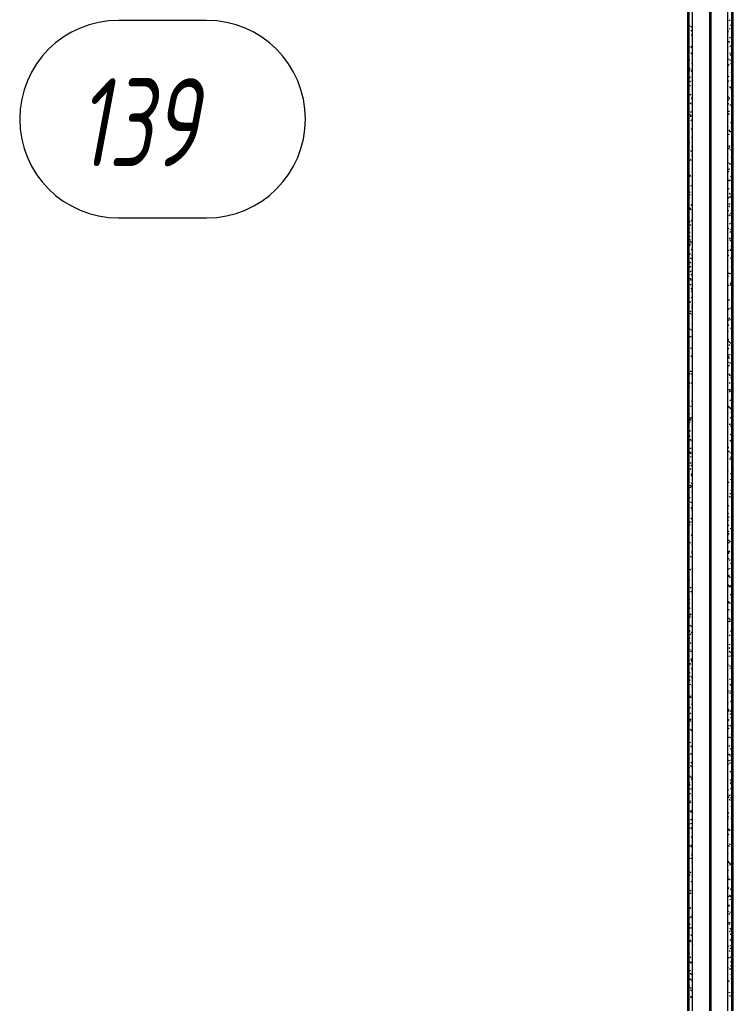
# Model space of a CAD drawing. Header units: millimetres. Extents: x -4948 to 42228, y -4856 to 69378.
# Drawn here: x 28751 to 30771, y 20065 to 22855 of the extents above; entities that cross this region are included whole.
import ezdxf

# ---------------------------------------------------------------- set-up
doc = ezdxf.new("R2010")
doc.units = ezdxf.units.MM
doc.linetypes.add('Линия сетки', pattern=[22.225, 12.7, -3.175, 3.175, -3.175])
for name, color, linetype, lineweight in [('A-AREA-IDEN', 2, 'Continuous', 30), ('A-DETL', 90, 'Continuous', 9), ('A-WALL', 113, 'Continuous', 13), ('A-WALL-PATT', 111, 'Continuous', 13), ('I-WALL', 2, 'Continuous', 13), ('S-GRID', 1, 'Continuous', 30)]:
    doc.layers.add(name, color=color, linetype=linetype, lineweight=lineweight)
doc.styles.add('ISOCPEUR_B_I', font='', dxfattribs={"width": 0.7, "height": 250})
doc.styles.get('ISOCPEUR_B_I').set_extended_font_data('ISOCPEUR', italic=True, bold=True)

# ---------------------------------------------------------------- blocks, each defined once
blk = doc.blocks.new('27ELB-RD-AR-0000-BIM_rvt-1-1 этаж отм_ _0_000 лотки')
at = {"layer": 'A-AREA-IDEN', "color": 252, "lineweight": 9}
for p, q in [((29281.3, 22852.7), (29031.3, 22852.7)), ((29031.3, 22292.7), (29281.3, 22292.7))]:
    blk.add_line(p, q, dxfattribs=at)
for centre, start, end in [((29031.3, 22572.7), 90, 270), ((29281.3, 22572.7), 270, 90)]:
    blk.add_arc(centre, 280, start, end, dxfattribs=at)
at = {"layer": 'A-DETL', "color": 252, "lineweight": 35}
blk.add_line((30708.9, 24992.1), (30708.9, 18392.1), dxfattribs=at)
at = {"layer": 'A-WALL', "color": 252, "lineweight": 9}
for p, q in [((30658.9, 19642.1), (30658.9, 24999.6)), ((30758.9, 18404.6), (30758.9, 24999.6))]:
    blk.add_line(p, q, dxfattribs=at)
at = {"layer": 'A-WALL-PATT', "color": 252, "linetype": 'Continuous', "lineweight": 9}
for p, q in [((30762.1, 22852.1), (30764.8, 22854.1)), ((30646.4, 22838.5), (30647.6, 22839.4)), ((30647.7, 22840.1), (30650.6, 22838.3)), ((30653.1, 22836.7), (30655.9, 22834.9)), ((30653.5, 22825.1), (30655.8, 22822.9)), ((30655.8, 22822.9), (30655.8, 22822.9)), ((30655.8, 22822.9), (30658.3, 22820.7)), ((30758.9, 22825.3), (30760.4, 22825.5)), ((30758.9, 22820.8), (30760.7, 22819.1)), ((30762.9, 22827.6), (30765.6, 22829.6)), ((30766.4, 22840.3), (30769.2, 22838.5)), ((30646.4, 22813.4), (30648.4, 22815)), ((30646.4, 22810.5), (30647.5, 22810.6)), ((30646.5, 22788.5), (30649.2, 22790.5)), ((30654.5, 22811.5), (30657.9, 22812)), ((30658, 22808.3), (30658.9, 22807.7)), ((30758.9, 22792.4), (30761.8, 22792.8)), ((30761.7, 22792.7), (30764.5, 22790.9)), ((30763.7, 22803.1), (30766.4, 22805.1)), ((30768.8, 22793.7), (30771.4, 22794)), ((30769.2, 22811.2), (30771.4, 22809.3)), ((30647.3, 22764), (30650, 22766)), ((30649.8, 22778), (30653.2, 22778.5)), ((30654.7, 22777.8), (30657.2, 22775.5)), ((30655.9, 22778.8), (30658.9, 22779.2)), ((30758.9, 22774.6), (30759.6, 22774)), ((30764.5, 22778.6), (30767.2, 22780.7)), ((30769.7, 22764.7), (30771.4, 22763.2)), ((30646.4, 22744.7), (30647.1, 22744.8)), ((30646.4, 22739.9), (30647.1, 22739.4)), ((30648.1, 22739.5), (30650.8, 22741.6)), ((30653.3, 22760.7), (30656.2, 22758.9)), ((30758.9, 22744), (30760.4, 22743)), ((30763, 22741.4), (30765.8, 22739.6)), ((30764.1, 22760.2), (30767.4, 22760.6)), ((30765.3, 22754.2), (30768, 22756.2)), ((30770.2, 22761), (30771.4, 22761.2)), ((30646.4, 22711.8), (30648.5, 22712.1)), ((30648.9, 22715), (30651.6, 22717.1)), ((30649.2, 22712.8), (30652, 22711)), ((30654.6, 22709.4), (30657.4, 22707.6)), ((30655.2, 22731.2), (30657.5, 22729.1)), ((30655.5, 22713), (30658.8, 22713.5)), ((30657.5, 22729.1), (30657.5, 22729.1)), ((30657.5, 22729.1), (30658.9, 22727.9)), ((30758.9, 22728.5), (30759.9, 22727.5)), ((30758.9, 22726.6), (30761.4, 22727)), ((30759.9, 22727.5), (30759.9, 22727.5)), ((30759.9, 22727.5), (30762.4, 22725.3)), ((30766.1, 22729.7), (30768.8, 22731.7)), ((30766.9, 22705.2), (30769.6, 22707.3)), ((30767.9, 22713), (30770.7, 22711.2)), ((30771, 22717.4), (30771.4, 22717)), ((30646.4, 22693.2), (30647.9, 22691.8)), ((30649.7, 22690.6), (30652.4, 22692.6)), ((30650.8, 22679.5), (30654.1, 22680)), ((30656.4, 22684), (30658.9, 22681.7)), ((30656.9, 22680.3), (30658.9, 22680.6)), ((30758.9, 22682.4), (30761.3, 22680.1)), ((30759.4, 22693.8), (30762.8, 22694.3)), ((30767.7, 22680.8), (30770.4, 22682.8)), ((30769.8, 22695.2), (30771.4, 22695.4)), ((30646.4, 22664.1), (30647.4, 22663.4)), ((30650.5, 22666.1), (30653.2, 22668.1)), ((30763.2, 22665.5), (30766, 22663.7)), ((30765, 22661.7), (30768.4, 22662.1)), ((30768.5, 22656.3), (30771.2, 22658.3)), ((30771.1, 22662.5), (30771.4, 22662.5)), ((30646.4, 22647.1), (30646.8, 22646.7)), ((30646.4, 22646.1), (30648, 22646.3)), ((30651.3, 22641.6), (30654, 22643.7)), ((30654.8, 22633.4), (30657.6, 22631.6)), ((30656.9, 22637.4), (30658.9, 22635.6)), ((30759, 22628), (30762.3, 22628.4)), ((30759.3, 22635.8), (30761.7, 22633.7)), ((30761.7, 22633.7), (30761.7, 22633.7)), ((30761.7, 22633.7), (30764.1, 22631.4)), ((30769.3, 22631.8), (30771.4, 22633.4)), ((30646.4, 22613.2), (30649.4, 22613.6)), ((30646.4, 22613.6), (30648.6, 22612.1)), ((30646.4, 22600.9), (30647.1, 22600.2)), ((30647.1, 22600.2), (30647.1, 22600.2)), ((30647.1, 22600.2), (30649.6, 22598)), ((30652.1, 22617.2), (30654.8, 22619.2)), ((30652.9, 22592.7), (30655.6, 22594.7)), ((30656.4, 22614.5), (30658.9, 22614.8)), ((30759.1, 22617.6), (30761.9, 22615.8)), ((30760.4, 22595.3), (30763.7, 22595.7)), ((30764.4, 22614.1), (30767.3, 22612.3)), ((30770.1, 22607.3), (30771.4, 22608.3)), ((30770.7, 22596.7), (30771.4, 22596.8)), ((30650.7, 22585.5), (30653.5, 22583.7)), ((30651.7, 22581), (30655, 22581.4)), ((30653.7, 22568.2), (30656.4, 22570.3)), ((30656, 22582.1), (30658.9, 22580.3)), ((30657.8, 22581.8), (30658.9, 22581.9)), ((30658.2, 22590.1), (30658.9, 22589.5)), ((30760.6, 22588.5), (30763, 22586.3)), ((30769.3, 22585.7), (30771.4, 22584.5)), ((30770.9, 22582.9), (30771.4, 22583.2)), ((30646.4, 22554.8), (30648.5, 22552.8)), ((30646.4, 22547.4), (30649, 22547.8)), ((30654.5, 22543.8), (30657.2, 22545.8)), ((30658.7, 22543.5), (30658.9, 22543.3)), ((30761.1, 22542), (30763.4, 22539.8)), ((30763.4, 22539.8), (30763.4, 22539.8)), ((30763.4, 22539.8), (30765.9, 22537.6)), ((30764.7, 22538.2), (30767.5, 22536.4)), ((30766, 22563.2), (30769.3, 22563.6)), ((30646.4, 22537.7), (30648.9, 22536.2)), ((30647, 22514.6), (30650.4, 22515.1)), ((30655.3, 22519.3), (30658, 22521.3)), ((30657.4, 22516), (30658.9, 22516.2)), ((30759.9, 22529.5), (30763.3, 22529.9)), ((30646.5, 22508.5), (30648.9, 22506.4)), ((30647.3, 22486.6), (30650.1, 22484.8)), ((30648.9, 22506.4), (30648.9, 22506.4)), ((30648.9, 22506.4), (30651.3, 22504.1)), ((30652.7, 22482.5), (30656, 22482.9)), ((30656.1, 22494.8), (30658.8, 22496.9)), ((30656.3, 22506.2), (30658.9, 22504.5)), ((30658.8, 22483.3), (30658.9, 22483.3)), ((30760.6, 22490.3), (30763.4, 22488.5)), ((30761.3, 22496.8), (30764.6, 22497.2)), ((30762.3, 22494.7), (30764.8, 22492.4)), ((30765.9, 22486.9), (30768.7, 22485.1)), ((30647.8, 22461.3), (30650.2, 22459)), ((30652.2, 22458.3), (30655, 22456.4)), ((30656.9, 22470.3), (30658.9, 22471.8)), ((30657.5, 22454.8), (30658.9, 22454)), ((30758.9, 22473.3), (30759.6, 22473.9)), ((30766.9, 22464.6), (30770.3, 22465.1)), ((30770.8, 22458.5), (30771.4, 22458.1)), ((30646.6, 22448.8), (30649.9, 22449.2)), ((30657.7, 22445.9), (30658.9, 22446.7)), ((30758.9, 22448.2), (30760.4, 22449.4)), ((30760.9, 22431), (30764.2, 22431.4)), ((30762.8, 22448.1), (30765.1, 22446)), ((30765.1, 22446), (30765.1, 22446)), ((30765.1, 22446), (30767.6, 22443.7)), ((30647.5, 22410.7), (30650.3, 22408.9)), ((30648, 22416.1), (30651.3, 22416.5)), ((30648.3, 22414.7), (30650.6, 22412.5)), ((30650.6, 22412.5), (30650.6, 22412.5)), ((30650.6, 22412.5), (30653.1, 22410.3)), ((30658.3, 22417.5), (30658.9, 22417.5)), ((30658.5, 22421.4), (30658.9, 22421.6)), ((30758.9, 22423.1), (30761.2, 22424.9)), ((30759.4, 22398.4), (30762, 22400.5)), ((30762.3, 22398.3), (30765.6, 22398.7)), ((30764, 22400.8), (30766.5, 22398.6)), ((30766.2, 22410.9), (30769, 22409.1)), ((30646.4, 22387), (30646.7, 22387.2)), ((30653.6, 22384), (30656.9, 22384.4)), ((30657.8, 22378.9), (30658.9, 22378.2)), ((30758.9, 22397.8), (30759.5, 22397.9)), ((30758.9, 22390.3), (30760, 22389.6)), ((30760.2, 22374), (30762.8, 22376)), ((30646.4, 22361.9), (30647.5, 22362.7)), ((30647.5, 22350.3), (30650.9, 22350.7)), ((30648.7, 22359.4), (30651.6, 22357.6)), ((30649.5, 22367.4), (30652, 22365.1)), ((30761, 22349.5), (30763.6, 22351.5)), ((30762, 22363), (30764.9, 22361.2)), ((30764.5, 22354.3), (30766.9, 22352.1)), ((30766.9, 22352.1), (30766.9, 22352.1)), ((30766.9, 22352.1), (30769.3, 22349.9)), ((30767.4, 22359.6), (30770.2, 22357.8)), ((30767.9, 22366.1), (30771.2, 22366.6)), ((30646.4, 22336.8), (30648.3, 22338.3)), ((30648.9, 22317.6), (30652.3, 22318)), ((30650, 22320.8), (30652.3, 22318.7)), ((30652.3, 22318.7), (30652.3, 22318.7)), ((30652.3, 22318.7), (30654.8, 22316.4)), ((30653.6, 22331), (30656.5, 22329.2)), ((30761.8, 22332.4), (30765.1, 22332.9)), ((30761.8, 22325), (30764.4, 22327.1)), ((30646.4, 22311.8), (30649.1, 22313.8)), ((30647.2, 22287.3), (30649.9, 22289.3)), ((30758.9, 22314.5), (30760.2, 22313.6)), ((30758.9, 22299.2), (30760.4, 22299.4)), ((30762.6, 22300.6), (30765.2, 22302.6)), ((30763.2, 22299.7), (30766.5, 22300.2)), ((30765.8, 22307), (30768.2, 22304.7)), ((30648, 22262.8), (30650.7, 22264.9)), ((30649, 22283.4), (30651.8, 22281.6)), ((30651.2, 22273.6), (30653.7, 22271.3)), ((30654.6, 22285.4), (30657.9, 22285.9)), ((30758.9, 22263.9), (30761.4, 22262.3)), ((30763.4, 22276.1), (30766, 22278.1)), ((30766.3, 22260.4), (30768.6, 22258.3)), ((30767.6, 22283.6), (30770.5, 22281.8)), ((30768.8, 22267.6), (30771.4, 22267.9)), ((30646.4, 22234.5), (30647.7, 22233.7)), ((30648.5, 22251.8), (30651.8, 22252.2)), ((30648.8, 22238.4), (30651.5, 22240.4)), ((30650.2, 22232.1), (30653, 22230.3)), ((30762.8, 22233.9), (30766.1, 22234.3)), ((30763.5, 22235.7), (30766.3, 22233.9)), ((30764.2, 22251.6), (30766.8, 22253.7)), ((30768.6, 22258.3), (30768.6, 22258.3)), ((30768.6, 22258.3), (30771.1, 22256)), ((30768.9, 22232.3), (30771.4, 22230.7)), ((30646.4, 22218.6), (30647.1, 22218.7)), ((30649.6, 22213.9), (30652.3, 22215.9)), ((30649.9, 22219.1), (30653.2, 22219.5)), ((30651.7, 22227), (30654.1, 22224.8)), ((30654.1, 22224.8), (30654.1, 22224.8)), ((30654.1, 22224.8), (30656.5, 22222.6)), ((30655.1, 22203.7), (30657.9, 22201.9)), ((30758.9, 22221.1), (30758.9, 22221)), ((30765, 22227.1), (30767.6, 22229.2)), ((30765.8, 22202.7), (30768.4, 22204.7)), ((30767.5, 22213.1), (30770, 22210.9)), ((30650.4, 22189.4), (30653.1, 22191.5)), ((30653, 22179.7), (30655.4, 22177.4)), ((30655.5, 22186.9), (30658.8, 22187.3)), ((30758.9, 22200.5), (30761.4, 22200.8)), ((30758.9, 22188.1), (30761.7, 22186.3)), ((30764.1, 22201.2), (30767.5, 22201.6)), ((30766.6, 22178.2), (30769.2, 22180.2)), ((30649.4, 22153.2), (30652.8, 22153.7)), ((30650.5, 22156.1), (30653.3, 22154.3)), ((30651.2, 22164.9), (30653.9, 22167)), ((30767.4, 22153.7), (30770, 22155.8)), ((30768, 22166.6), (30770.3, 22164.4)), ((30769.1, 22156.3), (30771.4, 22154.9)), ((30769.8, 22169.1), (30771.4, 22169.3)), ((30770.3, 22164.4), (30770.3, 22164.4)), ((30770.3, 22164.4), (30771.4, 22163.5)), ((30646.4, 22119.9), (30648.1, 22120.2)), ((30650.8, 22120.5), (30654.1, 22121)), ((30652, 22140.5), (30654.7, 22142.5)), ((30653.5, 22133.1), (30655.8, 22131)), ((30655.8, 22131), (30655.8, 22131)), ((30655.8, 22131), (30658.3, 22128.7)), ((30758.9, 22128.8), (30760.7, 22127.2)), ((30760.1, 22136.8), (30762.9, 22135)), ((30763.7, 22135.4), (30767, 22135.8)), ((30768.2, 22129.3), (30770.8, 22131.3)), ((30646.4, 22108.2), (30649.2, 22106.4)), ((30651.7, 22104.8), (30654.5, 22103)), ((30652.8, 22116), (30655.5, 22118)), ((30653.6, 22091.5), (30656.3, 22093.6)), ((30759, 22101.9), (30762.3, 22102.3)), ((30765, 22108.4), (30767.8, 22106.6)), ((30765.1, 22102.7), (30768.4, 22103.1)), ((30769, 22104.8), (30771.4, 22106.6)), ((30769.2, 22119.3), (30771.4, 22117.3)), ((30770.3, 22105), (30771.4, 22104.4)), ((30654.4, 22067.1), (30657.1, 22069.1)), ((30654.7, 22085.9), (30657.2, 22083.6)), ((30656.4, 22088.4), (30658.9, 22088.7)), ((30656.6, 22076.4), (30658.9, 22075)), ((30758.9, 22082.7), (30759.6, 22082)), ((30769.7, 22072.7), (30771.4, 22071.2)), ((30769.8, 22080.3), (30771.4, 22081.5)), ((30770.7, 22070.5), (30771.4, 22070.6)), ((30650.4, 22054.7), (30653.7, 22055.1)), ((30655.2, 22042.6), (30657.9, 22044.6)), ((30655.2, 22039.3), (30657.5, 22037.1)), ((30657.5, 22037.1), (30657.5, 22037.1)), ((30657.5, 22037.1), (30658.9, 22035.9)), ((30758.9, 22036.5), (30759.9, 22035.6)), ((30760.3, 22060.9), (30763.2, 22059.1)), ((30764.6, 22036.9), (30768, 22037.3)), ((30770.6, 22055.8), (30771.4, 22056.4)), ((30646.4, 22021.3), (30649, 22021.6)), ((30651.8, 22022), (30655.1, 22022.4)), ((30651.9, 22028.8), (30654.8, 22027)), ((30656, 22018.1), (30658.7, 22020.2)), ((30758.9, 22011.3), (30759, 22011.1)), ((30759.9, 22035.6), (30759.9, 22035.6)), ((30759.9, 22035.6), (30762.4, 22033.3)), ((30761.6, 22009.5), (30764.4, 22007.7)), ((30770.6, 22029.1), (30771.4, 22028.6)), ((30771, 22025.4), (30771.4, 22025.1)), ((30646.4, 22001.2), (30647.9, 21999.9)), ((30647.8, 21980.9), (30650.6, 21979.1)), ((30656.4, 21992), (30658.9, 21989.8)), ((30656.8, 21993.6), (30658.9, 21995.2)), ((30657.4, 21989.9), (30658.9, 21990.1)), ((30758.9, 21996.7), (30759.5, 21997.2)), ((30758.9, 21990.4), (30761.3, 21988.2)), ((30759.9, 22003.4), (30763.3, 22003.8)), ((30766, 22004.2), (30769.3, 22004.6)), ((30766.5, 21981.1), (30769.3, 21979.3)), ((30646.4, 21955.1), (30646.8, 21954.7)), ((30651.3, 21956.2), (30654.6, 21956.6)), ((30653.2, 21977.5), (30656, 21975.7)), ((30657.6, 21969.2), (30658.9, 21970.1)), ((30758.9, 21971.6), (30760.3, 21972.7)), ((30656.9, 21945.4), (30658.9, 21943.7)), ((30658.1, 21949.1), (30658.9, 21948.6)), ((30658.4, 21944.7), (30658.9, 21945)), ((30758.9, 21946.5), (30761.1, 21948.3)), ((30759.3, 21943.9), (30761.7, 21941.7)), ((30761.7, 21941.7), (30761.7, 21941.7)), ((30761.7, 21941.7), (30764.1, 21939.4)), ((30761.8, 21933.6), (30764.6, 21931.8)), ((30765.6, 21938.3), (30768.9, 21938.8)), ((30646.4, 21909), (30647.1, 21908.3)), ((30646.6, 21922.7), (30649.9, 21923.1)), ((30647.1, 21908.3), (30647.1, 21908.3)), ((30647.1, 21908.3), (30649.6, 21906)), ((30652.7, 21923.5), (30656, 21923.9)), ((30653.4, 21901.6), (30656.2, 21899.7)), ((30658.2, 21898.1), (30658.9, 21897.5)), ((30759.3, 21921.7), (30761.9, 21923.8)), ((30760.1, 21897.3), (30762.7, 21899.3)), ((30760.6, 21896.6), (30763, 21894.3)), ((30760.9, 21904.8), (30764.2, 21905.3)), ((30767, 21905.6), (30770.3, 21906.1)), ((30646.4, 21880.8), (30647.2, 21880.2)), ((30658.3, 21891.3), (30658.9, 21891.4)), ((30758.9, 21884.9), (30760.5, 21883.9)), ((30760.9, 21872.8), (30763.5, 21874.8)), ((30763, 21882.2), (30765.9, 21880.4)), ((30646.4, 21862.8), (30648.5, 21860.9)), ((30646.4, 21860.2), (30647.1, 21860.8)), ((30649.3, 21853.6), (30652.1, 21851.8)), ((30652.3, 21857.7), (30655.6, 21858.1)), ((30654.6, 21850.2), (30657.5, 21848.4)), ((30658.7, 21851.6), (30658.9, 21851.4)), ((30761.1, 21850), (30763.4, 21847.9)), ((30761.7, 21848.3), (30764.3, 21850.4)), ((30763.4, 21847.9), (30763.4, 21847.9)), ((30763.4, 21847.9), (30765.9, 21845.6)), ((30767.9, 21853.9), (30770.8, 21852.1)), ((30646.4, 21835.1), (30647.9, 21836.3)), ((30646.5, 21816.6), (30648.9, 21814.4)), ((30647.6, 21824.2), (30650.9, 21824.6)), ((30648.9, 21814.4), (30648.9, 21814.4)), ((30648.9, 21814.4), (30651.3, 21812.2)), ((30653.6, 21825), (30657, 21825.4)), ((30758.9, 21838.8), (30759.5, 21838.9)), ((30762.5, 21823.9), (30765.1, 21825.9)), ((30766.5, 21839.8), (30769.8, 21840.3)), ((30646.4, 21810), (30648.7, 21811.8)), ((30646.4, 21805), (30647.5, 21804.3)), ((30646.9, 21785.3), (30649.5, 21787.4)), ((30761.8, 21806.3), (30765.2, 21806.8)), ((30762.3, 21802.7), (30764.8, 21800.5)), ((30763.3, 21806.3), (30766.1, 21804.5)), ((30763.3, 21799.4), (30765.9, 21801.4)), ((30767.9, 21807.1), (30771.2, 21807.6)), ((30647.7, 21760.8), (30650.3, 21762.9)), ((30647.8, 21769.3), (30650.2, 21767)), ((30653.2, 21759.1), (30656.5, 21759.6)), ((30654.9, 21774.3), (30657.7, 21772.5)), ((30758.9, 21773), (30759.1, 21773.1)), ((30759.2, 21758.4), (30762, 21756.6)), ((30764.1, 21774.9), (30766.7, 21777)), ((30646.4, 21754.4), (30648.7, 21752.9)), ((30648.5, 21736.4), (30651.1, 21738.4)), ((30758.9, 21740.2), (30760.5, 21740.4)), ((30762.8, 21756.2), (30765.1, 21754)), ((30764.5, 21755), (30767.3, 21753.2)), ((30764.9, 21750.4), (30767.5, 21752.5)), ((30765.1, 21754), (30765.1, 21754)), ((30765.1, 21754), (30767.6, 21751.7)), ((30767.5, 21741.3), (30770.8, 21741.7)), ((30648.3, 21722.7), (30650.6, 21720.6)), ((30648.5, 21725.6), (30651.8, 21726.1)), ((30649.3, 21711.9), (30651.9, 21713.9)), ((30650.6, 21720.6), (30650.6, 21720.6)), ((30650.6, 21720.6), (30653.1, 21718.3)), ((30650.8, 21726.4), (30653.6, 21724.6)), ((30654.6, 21726.4), (30657.9, 21726.9)), ((30656.1, 21722.9), (30658.9, 21721.2)), ((30762.8, 21707.8), (30766.1, 21708.2)), ((30764, 21708.9), (30766.5, 21706.6)), ((30765.7, 21726), (30768.3, 21728)), ((30766.5, 21701.5), (30769.1, 21703.5)), ((30768.8, 21708.6), (30771.4, 21708.9)), ((30769.4, 21726.6), (30771.4, 21725.3)), ((30646.4, 21678.6), (30648.9, 21677)), ((30649.5, 21675.4), (30652, 21673.2)), ((30650.1, 21687.4), (30652.7, 21689.5)), ((30758.9, 21674.4), (30760, 21674.6)), ((30764.8, 21679), (30767.6, 21677.2)), ((30767.3, 21677), (30769.9, 21679.1)), ((30646.4, 21659.6), (30647.1, 21659.7)), ((30650.9, 21663), (30653.5, 21665)), ((30654.1, 21660.6), (30657.5, 21661.1)), ((30656.4, 21647), (30658.9, 21645.4)), ((30764.5, 21662.3), (30766.9, 21660.2)), ((30766.9, 21660.2), (30766.9, 21660.2)), ((30766.9, 21660.2), (30769.3, 21657.9)), ((30768.1, 21652.6), (30770.7, 21654.6)), ((30647.3, 21627.5), (30650.2, 21625.7)), ((30649.5, 21627.1), (30652.8, 21627.6)), ((30650, 21628.9), (30652.3, 21626.7)), ((30651.7, 21638.5), (30654.3, 21640.5)), ((30652.3, 21626.7), (30652.3, 21626.7)), ((30652.3, 21626.7), (30654.8, 21624.5)), ((30655.5, 21627.9), (30658.8, 21628.4)), ((30758.9, 21641.5), (30761.4, 21641.9)), ((30760.6, 21631.1), (30763.5, 21629.3)), ((30766, 21627.7), (30768.8, 21625.9)), ((30768.4, 21642.8), (30771.4, 21643.2)), ((30768.9, 21628.1), (30771.4, 21630)), ((30646.4, 21593.8), (30646.7, 21593.9)), ((30652.2, 21599.1), (30655.1, 21597.3)), ((30652.5, 21614), (30655.1, 21616.1)), ((30653.3, 21589.6), (30655.9, 21591.6)), ((30657.6, 21595.7), (30658.9, 21594.9)), ((30763.7, 21609.3), (30767, 21609.7)), ((30765.8, 21615), (30768.2, 21612.8)), ((30769.7, 21603.6), (30771.4, 21604.9)), ((30769.8, 21610.1), (30771.4, 21610.3)), ((30770.9, 21599.3), (30771.4, 21599)), ((30651.2, 21581.6), (30653.7, 21579.3)), ((30654.1, 21565.1), (30656.7, 21567.1)), ((30655.1, 21562.1), (30658.4, 21562.5)), ((30758.9, 21575.8), (30761, 21576)), ((30766.3, 21568.5), (30768.6, 21566.3)), ((30768.6, 21566.3), (30768.6, 21566.3)), ((30768.6, 21566.3), (30771.1, 21564)), ((30770.5, 21579.2), (30771.4, 21579.8)), ((30646.4, 21560.9), (30648.1, 21561.2)), ((30647.6, 21551.5), (30650.4, 21549.7)), ((30651.7, 21535), (30654.1, 21532.9)), ((30654.9, 21540.6), (30657.5, 21542.7)), ((30759, 21542.9), (30762.3, 21543.3)), ((30766.2, 21551.7), (30769.1, 21549.9)), ((30769.3, 21544.3), (30771.4, 21544.5)), ((30771.3, 21554.7), (30771.4, 21554.8)), ((30650.4, 21528.6), (30653.7, 21529)), ((30654.1, 21532.9), (30654.1, 21532.9)), ((30654.1, 21532.9), (30656.5, 21530.6)), ((30655.7, 21516.1), (30658.3, 21518.2)), ((30656.5, 21529.4), (30658.9, 21529.7)), ((30657.8, 21519.7), (30658.9, 21519.1)), ((30758.9, 21531.2), (30760, 21530.4)), ((30758.9, 21529.1), (30758.9, 21529)), ((30764.7, 21510.8), (30768, 21511.2)), ((30767.5, 21521.2), (30770, 21518.9)), ((30770.7, 21511.6), (30771.4, 21511.6)), ((30646.4, 21495.2), (30647.6, 21495.3)), ((30648.8, 21500.2), (30651.6, 21498.4)), ((30653, 21487.7), (30655.4, 21485.5)), ((30656.5, 21491.7), (30658.9, 21493.5)), ((30758.9, 21495), (30759.2, 21495.2)), ((30762.1, 21503.8), (30764.9, 21502)), ((30767.5, 21500.4), (30770.3, 21498.6)), ((30646.4, 21462.3), (30649, 21462.6)), ((30653.7, 21471.8), (30656.6, 21470)), ((30656, 21463.6), (30658.9, 21463.9)), ((30657.3, 21467.2), (30658.9, 21468.4)), ((30758.9, 21477.1), (30761.9, 21477.5)), ((30758.9, 21469.9), (30760, 21470.7)), ((30758.9, 21455.3), (30760.3, 21454.4)), ((30768, 21474.6), (30770.3, 21472.5)), ((30770.3, 21472.5), (30770.3, 21472.5)), ((30770.3, 21472.5), (30771.4, 21471.5)), ((30649.1, 21424.2), (30651.9, 21422.4)), ((30651.3, 21430.1), (30654.7, 21430.5)), ((30653.5, 21441.2), (30655.8, 21439)), ((30655.8, 21439), (30655.8, 21439)), ((30655.8, 21439), (30658.3, 21436.8)), ((30657.4, 21430.9), (30658.9, 21431.1)), ((30658.1, 21442.7), (30658.9, 21443.3)), ((30758.9, 21444.8), (30760.8, 21446.3)), ((30758.9, 21436.8), (30760.7, 21435.2)), ((30760, 21444.4), (30763.3, 21444.8)), ((30767.7, 21424.4), (30770.5, 21422.6)), ((30769.2, 21427.3), (30771.4, 21425.4)), ((30770.3, 21445.7), (30771.4, 21445.9)), ((30646.4, 21396.5), (30648.6, 21396.8)), ((30658.9, 21418.3), (30658.9, 21418.3)), ((30758.9, 21419.8), (30761.6, 21421.8)), ((30758.9, 21404.8), (30761.5, 21403.1)), ((30759.7, 21395.3), (30762.4, 21397.3)), ((30765.6, 21412.2), (30768.9, 21412.7)), ((30646.4, 21375.4), (30647.8, 21374.5)), ((30650.3, 21372.9), (30653.1, 21371.1)), ((30654.7, 21393.9), (30657.2, 21391.6)), ((30758.9, 21390.7), (30759.6, 21390.1)), ((30759.5, 21378.5), (30762.8, 21379)), ((30760.5, 21370.8), (30763.2, 21372.9)), ((30763.6, 21376.5), (30766.4, 21374.7)), ((30768.9, 21373.1), (30771.4, 21371.6)), ((30769.7, 21380.8), (30771.4, 21379.3)), ((30646.6, 21363.7), (30650, 21364.1)), ((30655.2, 21347.3), (30657.5, 21345.2)), ((30655.2, 21344.5), (30658, 21342.7)), ((30657, 21365), (30658.9, 21365.3)), ((30657.5, 21345.2), (30657.5, 21345.2)), ((30657.5, 21345.2), (30658.9, 21344)), ((30758.9, 21344.6), (30759.9, 21343.6)), ((30759.9, 21343.6), (30759.9, 21343.6)), ((30759.9, 21343.6), (30762.4, 21341.3)), ((30760.9, 21345.8), (30764.2, 21346.3)), ((30761.3, 21346.4), (30764, 21348.4)), ((30771.2, 21347.2), (30771.4, 21347.2)), ((30646.4, 21333.4), (30646.8, 21333.7)), ((30652.3, 21331.5), (30655.6, 21332)), ((30658.3, 21332.3), (30658.9, 21332.4)), ((30758.9, 21329), (30761.8, 21327.2)), ((30762.1, 21321.9), (30764.8, 21323.9)), ((30766.6, 21313.7), (30769.9, 21314.1)), ((30771, 21333.5), (30771.4, 21333.1)), ((30646.4, 21308.3), (30647.6, 21309.3)), ((30646.4, 21309.3), (30647.9, 21307.9)), ((30646.4, 21297.9), (30649.5, 21298.3)), ((30646.4, 21283.2), (30648.4, 21284.8)), ((30650.5, 21296.9), (30653.4, 21295.1)), ((30656.4, 21300), (30658.9, 21297.8)), ((30758.9, 21298.5), (30761.3, 21296.2)), ((30762.9, 21297.4), (30765.6, 21299.5)), ((30769.2, 21297.2), (30771.4, 21295.8)), ((30646.4, 21263.1), (30646.8, 21262.8)), ((30646.5, 21258.3), (30649.2, 21260.3)), ((30647.6, 21265.2), (30650.9, 21265.6)), ((30657.9, 21266.5), (30658.9, 21266.6)), ((30760.2, 21277.6), (30763, 21275.8)), ((30760.5, 21280), (30763.8, 21280.5)), ((30763.7, 21272.9), (30766.4, 21275)), ((30646.4, 21249), (30649.2, 21247.2)), ((30647.3, 21233.8), (30650, 21235.9)), ((30651.8, 21245.6), (30654.6, 21243.8)), ((30653.2, 21233), (30656.6, 21233.5)), ((30656.9, 21253.5), (30658.9, 21251.7)), ((30758.9, 21246.9), (30759.1, 21247)), ((30759.3, 21251.9), (30761.7, 21249.8)), ((30761.7, 21249.8), (30761.7, 21249.8)), ((30761.7, 21249.8), (30764.1, 21247.5)), ((30761.8, 21247.3), (30765.2, 21247.8)), ((30764.5, 21248.5), (30767.2, 21250.5)), ((30765.1, 21249.2), (30767.9, 21247.4)), ((30770.4, 21245.8), (30771.4, 21245.2)), ((30646.4, 21217), (30647.1, 21216.3)), ((30647.1, 21216.3), (30647.1, 21216.3)), ((30647.1, 21216.3), (30649.6, 21214.1)), ((30647.1, 21199.3), (30650.5, 21199.8)), ((30648.1, 21209.3), (30650.8, 21211.4)), ((30656.7, 21217.2), (30658.9, 21215.8)), ((30658.2, 21206.2), (30658.9, 21205.6)), ((30760.4, 21201.7), (30763.2, 21199.9)), ((30760.6, 21204.6), (30763, 21202.4)), ((30765.3, 21224), (30768, 21226)), ((30766.1, 21199.5), (30768.8, 21201.6)), ((30767.5, 21215.2), (30770.8, 21215.6)), ((30648.9, 21184.9), (30651.6, 21186.9)), ((30761.4, 21181.5), (30764.7, 21181.9)), ((30766.9, 21175.1), (30769.6, 21177.1)), ((30646.4, 21170.9), (30648.5, 21168.9)), ((30648.5, 21166.6), (30651.8, 21167.1)), ((30649.7, 21160.4), (30652.4, 21162.4)), ((30652, 21169.7), (30654.8, 21167.9)), ((30658.7, 21159.6), (30658.9, 21159.4)), ((30658.8, 21168), (30658.9, 21168)), ((30758.9, 21152.1), (30759.1, 21152)), ((30758.9, 21148.3), (30760.1, 21148.4)), ((30761, 21158.1), (30763.4, 21155.9)), ((30761.6, 21150.4), (30764.5, 21148.6)), ((30762.8, 21148.8), (30766.1, 21149.2)), ((30763.4, 21155.9), (30763.4, 21155.9)), ((30763.4, 21155.9), (30765.9, 21153.6)), ((30767.7, 21150.6), (30770.4, 21152.6)), ((30770.7, 21169.9), (30771.4, 21169.4)), ((30646.5, 21124.6), (30648.9, 21122.5)), ((30647.9, 21121.7), (30650.7, 21119.9)), ((30648.9, 21122.5), (30648.9, 21122.5)), ((30648.9, 21122.5), (30651.3, 21120.2)), ((30650.5, 21135.9), (30653.2, 21138)), ((30653.3, 21118.3), (30656.1, 21116.5)), ((30654.2, 21134.5), (30657.5, 21134.9)), ((30766.5, 21122), (30769.4, 21120.2)), ((30768.4, 21116.7), (30771.4, 21117)), ((30768.5, 21126.1), (30771.2, 21128.2)), ((30648.1, 21100.8), (30651.4, 21101.3)), ((30651.3, 21111.5), (30654, 21113.5)), ((30652.1, 21087), (30654.8, 21089)), ((30658.2, 21089.9), (30658.9, 21089.5)), ((30762.3, 21110.8), (30764.8, 21108.5)), ((30769.3, 21101.6), (30771.4, 21103.2)), ((30646.4, 21067.7), (30646.7, 21067.8)), ((30647.8, 21077.3), (30650.2, 21075.1)), ((30649.5, 21068.1), (30652.8, 21068.6)), ((30652.9, 21062.5), (30655.6, 21064.6)), ((30761.9, 21074.4), (30764.7, 21072.6)), ((30762.3, 21083), (30765.7, 21083.4)), ((30762.8, 21064.2), (30765.1, 21062.1)), ((30765.1, 21062.1), (30765.1, 21062.1)), ((30765.1, 21062.1), (30767.6, 21059.8)), ((30770.1, 21077.2), (30771.4, 21078.1)), ((30653.5, 21042.4), (30656.3, 21040.6)), ((30653.7, 21038.1), (30656.4, 21040.1)), ((30655.1, 21036), (30658.4, 21036.4)), ((30758.9, 21049.6), (30761, 21049.9)), ((30763.7, 21050.3), (30767.1, 21050.7)), ((30770.9, 21052.7), (30771.4, 21053.1)), ((30646.4, 21021.7), (30647.3, 21021.1)), ((30648.3, 21030.8), (30650.6, 21028.6)), ((30650.6, 21028.6), (30650.6, 21028.6)), ((30650.6, 21028.6), (30653.1, 21026.4)), ((30654.5, 21013.6), (30657.2, 21015.6)), ((30758.9, 21025.8), (30760.6, 21024.7)), ((30763.1, 21023.1), (30766, 21021.3)), ((30764, 21016.9), (30766.5, 21014.7)), ((30769.4, 21018.1), (30771.4, 21018.4)), ((30649, 21002.3), (30652.3, 21002.7)), ((30649.4, 20994.5), (30652.2, 20992.7)), ((30649.5, 20983.5), (30652, 20981.2)), ((30654.7, 20991.1), (30657.6, 20989.3)), ((30655.3, 20989.1), (30658, 20991.2)), ((30763.3, 20984.5), (30766.6, 20984.9)), ((30768, 20994.7), (30770.9, 20992.9)), ((30646.4, 20969.1), (30647.7, 20969.2)), ((30650.4, 20969.6), (30653.7, 20970)), ((30656.1, 20964.6), (30658.8, 20966.7)), ((30758.9, 20951), (30761.9, 20951.4)), ((30764.5, 20970.4), (30766.9, 20968.2)), ((30764.7, 20951.8), (30768, 20952.2)), ((30766.9, 20968.2), (30766.9, 20968.2)), ((30766.9, 20968.2), (30769.3, 20965.9)), ((30646.4, 20945.9), (30647.5, 20945.1)), ((30650, 20936.9), (30652.3, 20934.8)), ((30652.3, 20934.8), (30652.3, 20934.8)), ((30652.3, 20934.8), (30654.8, 20932.5)), ((30656.1, 20937.5), (30658.9, 20937.8)), ((30656.9, 20940.2), (30658.9, 20941.7)), ((30758.9, 20943.1), (30759.6, 20943.7)), ((30763.4, 20947.1), (30766.2, 20945.3)), ((30765.8, 20923.1), (30768.2, 20920.8)), ((30646.4, 20895.3), (30648.8, 20893.8)), ((30650, 20903.8), (30653.3, 20904.2)), ((30655, 20915.1), (30657.8, 20913.3)), ((30657.7, 20915.7), (30658.9, 20916.6)), ((30758.9, 20918), (30760.4, 20919.2)), ((30758.9, 20893), (30761.2, 20894.8)), ((30759.2, 20899.2), (30762.1, 20897.4)), ((30764.6, 20895.8), (30767.4, 20894)), ((30770.3, 20919.6), (30771.4, 20919.8)), ((30646.4, 20870.4), (30648.6, 20870.7)), ((30650.9, 20867.2), (30653.7, 20865.4)), ((30651.2, 20889.6), (30653.7, 20887.4)), ((30651.3, 20871.1), (30654.7, 20871.5)), ((30658.5, 20891.2), (30658.9, 20891.5)), ((30759.4, 20868.3), (30762, 20870.3)), ((30764.2, 20885.9), (30767.6, 20886.4)), ((30766.3, 20876.5), (30768.6, 20874.4)), ((30768.6, 20874.4), (30768.6, 20874.4)), ((30768.6, 20874.4), (30771.1, 20872.1)), ((30769.5, 20867.4), (30771.4, 20866.2)), ((30646.4, 20856.8), (30646.7, 20857.1)), ((30651.7, 20843.1), (30654.1, 20840.9)), ((30654.1, 20840.9), (30654.1, 20840.9)), ((30654.1, 20840.9), (30656.5, 20838.6)), ((30656.2, 20863.8), (30658.9, 20862.1)), ((30657, 20838.9), (30658.9, 20839.2)), ((30758.9, 20837.1), (30758.9, 20837.1)), ((30759.6, 20852.4), (30762.9, 20852.9)), ((30760.2, 20843.8), (30762.8, 20845.8)), ((30765.6, 20853.2), (30768.9, 20853.7)), ((30646.4, 20831.7), (30647.5, 20832.6)), ((30646.4, 20819.5), (30649, 20817.8)), ((30761, 20819.3), (30763.6, 20821.4)), ((30764.8, 20819.8), (30767.7, 20818)), ((30767.5, 20829.2), (30770, 20827)), ((30771.3, 20821.1), (30771.4, 20821.1)), ((30646.4, 20806.6), (30648.3, 20808.1)), ((30646.4, 20781.6), (30649.1, 20783.6)), ((30650.9, 20805.2), (30654.2, 20805.7)), ((30653, 20795.8), (30655.4, 20793.5)), ((30656.5, 20787.8), (30658.9, 20786.3)), ((30761.8, 20794.9), (30764.4, 20796.9)), ((30765.2, 20787.4), (30768.5, 20787.8)), ((30768, 20782.6), (30770.3, 20780.5)), ((30646.4, 20771.8), (30649.6, 20772.2)), ((30647.2, 20757.1), (30649.9, 20759.2)), ((30647.4, 20768.3), (30650.3, 20766.5)), ((30652.3, 20772.5), (30655.6, 20773)), ((30760.5, 20753.9), (30763.8, 20754.3)), ((30760.7, 20771.9), (30763.6, 20770.1)), ((30762.6, 20770.4), (30765.2, 20772.4)), ((30766.1, 20768.5), (30768.9, 20766.7)), ((30766.6, 20754.7), (30769.9, 20755.1)), ((30770.3, 20780.5), (30770.3, 20780.5)), ((30770.3, 20780.5), (30771.4, 20779.6)), ((30648, 20732.7), (30650.7, 20734.7)), ((30652.3, 20739.9), (30655.2, 20738.1)), ((30653.5, 20749.2), (30655.8, 20747.1)), ((30655.8, 20747.1), (30655.8, 20747.1)), ((30655.8, 20747.1), (30658.3, 20744.8)), ((30657.7, 20736.5), (30658.9, 20735.7)), ((30657.9, 20740.4), (30658.9, 20740.5)), ((30758.9, 20744.9), (30760.7, 20743.2)), ((30763.4, 20745.9), (30766, 20748)), ((30769.2, 20735.4), (30771.4, 20733.4)), ((30771, 20740.1), (30771.4, 20739.9)), ((30648.8, 20708.2), (30651.5, 20710.2)), ((30651.8, 20706.7), (30655.2, 20707.2)), ((30654.7, 20701.9), (30657.2, 20699.7)), ((30758.9, 20722.6), (30758.9, 20722.5)), ((30758.9, 20698.8), (30759.6, 20698.1)), ((30764.2, 20721.4), (30766.8, 20723.5)), ((30765, 20697), (30767.6, 20699)), ((30647.2, 20673.2), (30650.5, 20673.7)), ((30647.7, 20692.3), (30650.5, 20690.5)), ((30649.6, 20683.7), (30652.3, 20685.8)), ((30653.2, 20674), (30656.6, 20674.5)), ((30758.9, 20687.9), (30759.1, 20688)), ((30758.9, 20672), (30760.1, 20671.2)), ((30765.8, 20672.5), (30768.4, 20674.5)), ((30766.1, 20688.9), (30769.4, 20689.3)), ((30766.3, 20692.5), (30769.2, 20690.7)), ((30769.7, 20688.8), (30771.4, 20687.3)), ((30646.4, 20642.6), (30646.4, 20642.6)), ((30650.4, 20659.2), (30653.1, 20661.3)), ((30655.2, 20655.4), (30657.5, 20653.2)), ((30657.5, 20653.2), (30657.5, 20653.2)), ((30657.5, 20653.2), (30658.9, 20652)), ((30657.9, 20660.5), (30658.9, 20659.9)), ((30758.9, 20652.6), (30759.9, 20651.7)), ((30759.9, 20651.7), (30759.9, 20651.7)), ((30759.9, 20651.7), (30762.4, 20649.4)), ((30761.4, 20655.4), (30764.8, 20655.8)), ((30762.2, 20644.6), (30765, 20642.8)), ((30766.6, 20648), (30769.2, 20650.1)), ((30767.5, 20656.2), (30770.8, 20656.6)), ((30771, 20641.5), (30771.4, 20641.2)), ((30646.4, 20617.3), (30647.9, 20615.9)), ((30648.9, 20641), (30651.7, 20639.2)), ((30651.2, 20634.8), (30653.9, 20636.8)), ((30767.4, 20623.6), (30770, 20625.6)), ((30767.6, 20641.2), (30770.4, 20639.4)), ((30652, 20610.3), (30654.7, 20612.3)), ((30652.8, 20608.2), (30656.1, 20608.6)), ((30652.8, 20585.8), (30655.5, 20587.9)), ((30653.8, 20612.6), (30656.6, 20610.8)), ((30656.4, 20608.1), (30658.9, 20605.9)), ((30758.9, 20606.5), (30761.3, 20604.3)), ((30758.9, 20596.2), (30760.4, 20595.3)), ((30758.9, 20589.3), (30760.1, 20589.4)), ((30767.1, 20590.4), (30770.4, 20590.8)), ((30768.2, 20599.1), (30770.8, 20601.1)), ((30646.4, 20571.2), (30646.8, 20570.8)), ((30648.1, 20574.7), (30651.4, 20575.1)), ((30649.2, 20565), (30652, 20563.2)), ((30653.6, 20561.4), (30656.3, 20563.4)), ((30654.2, 20575.5), (30657.5, 20575.9)), ((30656.9, 20561.5), (30658.9, 20559.7)), ((30759.3, 20559.9), (30761.7, 20557.8)), ((30761.7, 20557.8), (30761.7, 20557.8)), ((30761.7, 20557.8), (30764.1, 20555.5)), ((30767.8, 20565.3), (30770.6, 20563.5)), ((30768.4, 20557.7), (30771.4, 20558)), ((30769, 20574.6), (30771.4, 20576.5)), ((30654.4, 20536.9), (30657.1, 20538.9)), ((30758.9, 20545.7), (30761.6, 20543.9)), ((30762.4, 20556.9), (30765.7, 20557.3)), ((30769.8, 20550.1), (30771.4, 20551.4)), ((30646.4, 20525.1), (30647.1, 20524.4)), ((30646.4, 20516.3), (30647.9, 20515.3)), ((30646.4, 20508.7), (30646.7, 20508.8)), ((30647.1, 20524.4), (30647.1, 20524.4)), ((30647.1, 20524.4), (30649.6, 20522.1)), ((30650.4, 20513.7), (30653.2, 20511.9)), ((30653.7, 20509.7), (30657.1, 20510.1)), ((30655.2, 20512.4), (30657.9, 20514.5)), ((30658.2, 20514.2), (30658.9, 20513.6)), ((30758.9, 20523.5), (30759.6, 20523.6)), ((30760.6, 20512.7), (30763, 20510.4)), ((30763.7, 20517.4), (30766.5, 20515.6)), ((30769, 20513.9), (30771.4, 20512.5)), ((30770.6, 20525.7), (30771.4, 20526.3)), ((30646.4, 20478.9), (30648.5, 20477)), ((30649.1, 20476.2), (30652.4, 20476.6)), ((30655.1, 20477), (30658.4, 20477.4)), ((30655.3, 20485.3), (30658.1, 20483.5)), ((30656, 20487.9), (30658.7, 20490)), ((30758.9, 20490.6), (30761, 20490.9)), ((30768, 20491.8), (30771.3, 20492.3)), ((30656.8, 20463.5), (30658.9, 20465)), ((30658.7, 20467.7), (30658.9, 20467.5)), ((30758.9, 20466.5), (30759.5, 20467)), ((30759, 20469.8), (30761.8, 20468)), ((30761, 20466.1), (30763.4, 20464)), ((30763.3, 20458.3), (30766.7, 20458.8)), ((30763.4, 20464), (30763.4, 20464)), ((30763.4, 20464), (30765.9, 20461.7)), ((30769.4, 20459.1), (30771.4, 20459.4)), ((30646.5, 20432.7), (30648.9, 20430.5)), ((30648.9, 20430.5), (30648.9, 20430.5)), ((30648.9, 20430.5), (30651.3, 20428.2)), ((30650.6, 20437.8), (30653.5, 20436)), ((30657.6, 20439), (30658.9, 20440)), ((30758.9, 20441.4), (30760.3, 20442.6)), ((30758.9, 20424.9), (30760.6, 20425.1)), ((30760.3, 20418.5), (30763.1, 20416.7)), ((30762.3, 20418.8), (30764.8, 20416.6)), ((30769.3, 20438), (30771.4, 20436.7)), ((30646.4, 20410.1), (30647.7, 20410.2)), ((30654.7, 20411.2), (30658, 20411.6)), ((30658.4, 20414.5), (30658.9, 20414.9)), ((30758.9, 20416.4), (30761.1, 20418.1)), ((30758.9, 20392), (30761.9, 20392.4)), ((30759.3, 20391.6), (30761.9, 20393.6)), ((30768.9, 20393.3), (30771.4, 20393.6)), ((30646.5, 20389.9), (30649.3, 20388.1)), ((30647.8, 20385.4), (30650.2, 20383.1)), ((30650, 20377.7), (30653.3, 20378.1)), ((30651.9, 20386.4), (30654.7, 20384.6)), ((30656.1, 20378.5), (30658.9, 20378.8)), ((30760.1, 20367.1), (30762.7, 20369.1)), ((30762.8, 20372.2), (30765.1, 20370.1)), ((30765.1, 20370.1), (30765.1, 20370.1)), ((30765.1, 20370.1), (30767.6, 20367.8)), ((30765.2, 20390.1), (30768, 20388.3)), ((30770.5, 20386.7), (30771.4, 20386.1)), ((30646.4, 20344.3), (30647.2, 20344.4)), ((30648.2, 20338.8), (30650.6, 20336.7)), ((30650.6, 20336.7), (30650.6, 20336.7)), ((30650.6, 20336.7), (30653.1, 20334.4)), ((30656.8, 20358.1), (30658.9, 20356.7)), ((30760.5, 20342.5), (30763.3, 20340.7)), ((30760.9, 20342.6), (30763.5, 20344.7)), ((30764.3, 20359.8), (30767.6, 20360.3)), ((30770.3, 20360.6), (30771.4, 20360.8)), ((30646.4, 20330), (30647.1, 20330.6)), ((30646.4, 20311.4), (30648.6, 20311.7)), ((30652.1, 20310.5), (30654.9, 20308.7)), ((30655.6, 20312.6), (30658.9, 20313.1)), ((30758.9, 20326.2), (30761.5, 20326.6)), ((30761.7, 20318.2), (30764.3, 20320.2)), ((30764, 20325), (30766.5, 20322.7)), ((30770.8, 20310.7), (30771.4, 20310.3)), ((30646.4, 20304.9), (30647.9, 20306.1)), ((30646.4, 20279.9), (30648.7, 20281.7)), ((30649.5, 20291.5), (30652, 20289.3)), ((30651, 20279.1), (30654.3, 20279.6)), ((30657, 20279.9), (30658.9, 20280.2)), ((30758.9, 20293), (30759.2, 20292.8)), ((30759.6, 20293.4), (30762.9, 20293.9)), ((30761.7, 20291.2), (30764.6, 20289.4)), ((30762.5, 20293.7), (30765.1, 20295.7)), ((30769.9, 20294.8), (30771.4, 20295)), ((30646.8, 20255.1), (30649.5, 20257.2)), ((30648, 20262.6), (30650.8, 20260.8)), ((30653.3, 20259.2), (30656.2, 20257.4)), ((30763.3, 20269.2), (30765.9, 20271.3)), ((30764.5, 20278.4), (30766.9, 20276.3)), ((30765.2, 20261.3), (30768.5, 20261.7)), ((30766.6, 20262.8), (30769.5, 20261)), ((30766.9, 20276.3), (30766.9, 20276.3)), ((30766.9, 20276.3), (30769.3, 20274)), ((30771.3, 20262.1), (30771.4, 20262.1)), ((30646.4, 20245.6), (30648.2, 20245.9)), ((30647.6, 20230.7), (30650.3, 20232.7)), ((30650, 20245), (30652.3, 20242.8)), ((30652.3, 20242.8), (30652.3, 20242.8)), ((30652.3, 20242.8), (30654.8, 20240.5)), ((30658.2, 20230.8), (30658.9, 20230.4)), ((30759.1, 20227.6), (30762.4, 20228)), ((30764.1, 20244.7), (30766.7, 20246.8)), ((30765.8, 20231.1), (30768.2, 20228.9)), ((30646.4, 20212.8), (30649.6, 20213.2)), ((30648.5, 20206.2), (30651.1, 20208.2)), ((30651.2, 20197.7), (30653.7, 20195.4)), ((30656.6, 20214.1), (30658.9, 20214.4)), ((30760.5, 20194.9), (30763.8, 20195.3)), ((30762, 20215.2), (30764.8, 20213.4)), ((30764.9, 20220.3), (30767.5, 20222.3)), ((30765.7, 20195.8), (30768.3, 20197.8)), ((30770.8, 20196.3), (30771.4, 20196.3)), ((30649.3, 20181.7), (30651.9, 20183.8)), ((30651.9, 20180.6), (30655.2, 20181.1)), ((30653.6, 20183.2), (30656.4, 20181.4)), ((30657.9, 20181.4), (30658.9, 20181.5)), ((30766.3, 20184.5), (30768.6, 20182.4)), ((30766.5, 20171.3), (30769.1, 20173.4)), ((30768.6, 20182.4), (30768.6, 20182.4)), ((30768.6, 20182.4), (30771.1, 20180.1)), ((30646.4, 20162.5), (30647.4, 20161.9)), ((30646.4, 20147), (30649.1, 20147.4)), ((30650.1, 20157.3), (30652.7, 20159.3)), ((30651.7, 20151.1), (30654.1, 20149)), ((30654.1, 20149), (30654.1, 20149)), ((30654.1, 20149), (30656.5, 20146.7)), ((30758.9, 20166.7), (30760.7, 20165.5)), ((30758.9, 20145.2), (30758.9, 20145.1)), ((30763.2, 20163.9), (30766, 20162.1)), ((30766.2, 20162.8), (30769.5, 20163.2)), ((30767.3, 20146.9), (30769.9, 20148.9)), ((30647.2, 20114.2), (30650.5, 20114.7)), ((30649.5, 20135.3), (30652.3, 20133.5)), ((30650.9, 20132.8), (30653.5, 20134.8)), ((30654.8, 20131.9), (30657.6, 20130.1)), ((30657.5, 20115.6), (30658.9, 20115.8)), ((30760.1, 20129.1), (30763.4, 20129.5)), ((30767.5, 20137.3), (30770, 20135)), ((30768.1, 20135.5), (30770.9, 20133.7)), ((30768.1, 20122.4), (30770.7, 20124.4)), ((30646.4, 20086.7), (30647.6, 20085.9)), ((30651.7, 20108.3), (30654.3, 20110.4)), ((30652.5, 20083.9), (30655.1, 20085.9)), ((30653, 20103.8), (30655.4, 20101.6)), ((30761.4, 20096.4), (30764.8, 20096.8)), ((30763.5, 20087.9), (30766.3, 20086.1)), ((30768, 20090.7), (30770.3, 20088.5)), ((30768.9, 20097.9), (30771.4, 20099.8)), ((30770.3, 20088.5), (30770.3, 20088.5)), ((30770.3, 20088.5), (30771.4, 20087.6)), ((30652.8, 20082.1), (30656.2, 20082.5)), ((30769.7, 20073.5), (30771.4, 20074.8))]:
    blk.add_line(p, q, dxfattribs=at)
at = {"layer": 'I-WALL', "color": 252, "lineweight": 35}
for p, q in [((30646.4, 25012.1), (30646.4, 19654.6)), ((30771.4, 18392.1), (30771.4, 25012.1))]:
    blk.add_line(p, q, dxfattribs=at)
at = {"layer": 'A-AREA-IDEN', "color": 252, "style": 'ISOCPEUR_B_I', "width": 0.7}
blk.add_text('139', height=250, dxfattribs=at).set_placement((28915.1, 22438.8))
blk = doc.blocks.new('27ELB-RD-KR2-0000-BIM_rvt-1-1 этаж отм_ _0_000 лотки')
at = {"layer": 'S-GRID', "color": 252, "linetype": 'Линия сетки', "lineweight": 9}
blk.add_line((30708.9, -4856.4), (30708.9, 68377.9), dxfattribs=at)

msp = doc.modelspace()

# ---------------------------------------------------------------- block references
at = {"lineweight": 5}
for name in ['27ELB-RD-KR2-0000-BIM_rvt-1-1 этаж отм_ _0_000 лотки', '27ELB-RD-AR-0000-BIM_rvt-1-1 этаж отм_ _0_000 лотки']:
    msp.add_blockref(name, (0, 0), dxfattribs=at)

doc.saveas('drawing.dxf')
